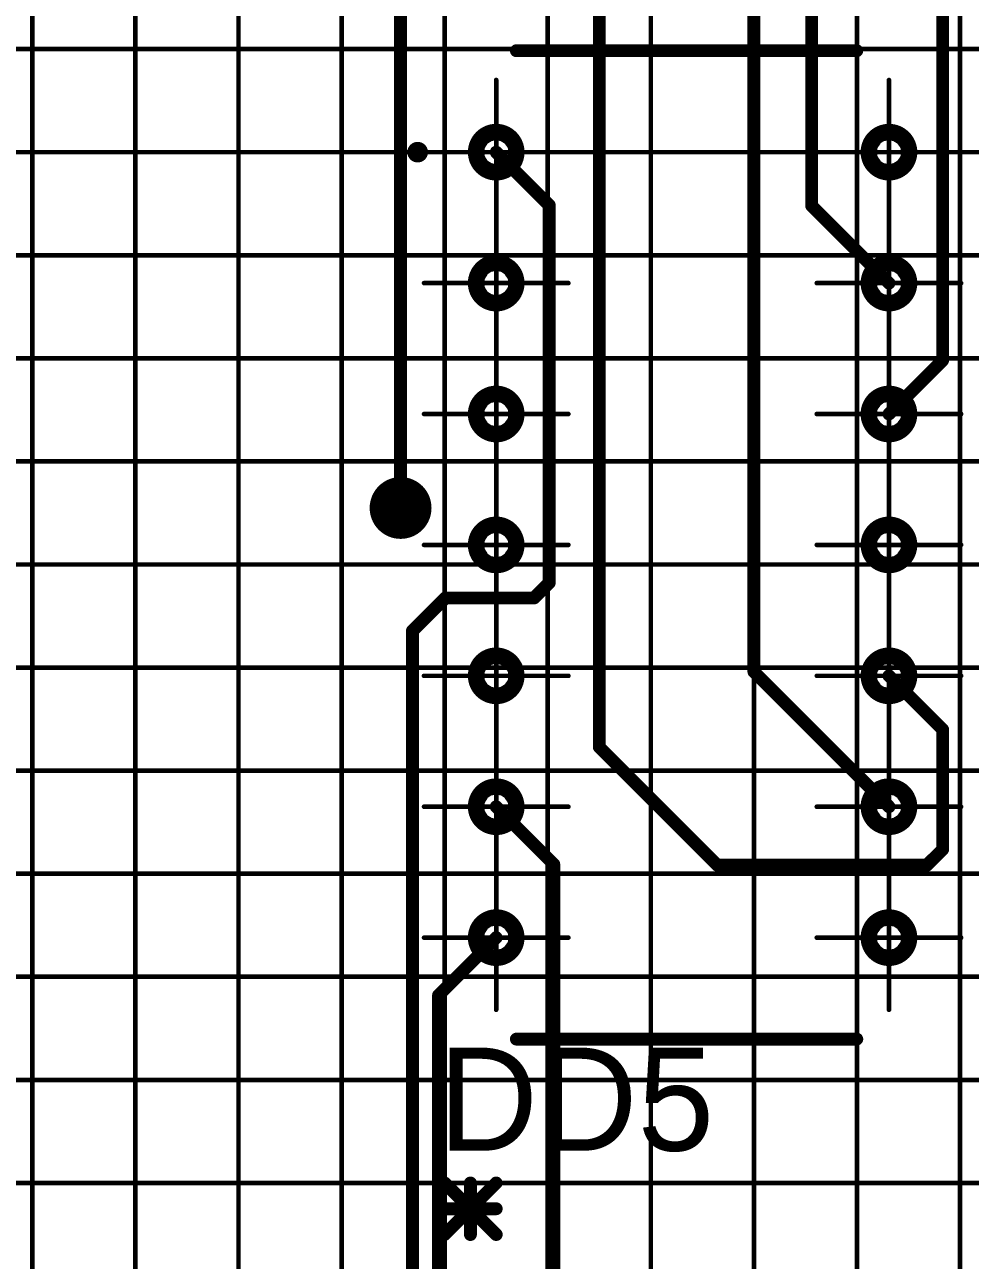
# Model space of a CAD drawing. Header units: millimetres. Extents: x 0 to 841, y 0 to 2540.
# Drawn here: x 76.7 to 113.4, y 2324 to 2371.95 of the extents above; entities that cross this region are included whole.
import ezdxf

# ---------------------------------------------------------------- set-up
doc = ezdxf.new("R2010")
doc.units = ezdxf.units.MM
for name, color, linetype in [('Mechanical11', 56, 'Continuous'), ('Mechanical12', 56, 'Continuous'), ('Mechanical7', 56, 'Continuous'), ('Mechanical9', 56, 'Continuous')]:
    doc.layers.add(name, color=color, linetype=linetype)

# ---------------------------------------------------------------- blocks, each defined once
blk = doc.blocks.new('BOASVIEW______T___O_______2_1_33_1_B_1')
at = {"layer": 'Mechanical12', "const_width": 0.5}
for points in [[(22.783, 119.937), (35.991, 119.937)], [(22.783, 81.583), (35.991, 81.583)], [(20, 76), (22, 74)], [(20, 74), (22, 76)], [(21, 74), (21, 76)], [(20, 75), (22, 75)]]:
    blk.add_lwpolyline(points, dxfattribs=at)
at = {"layer": 'Mechanical12'}
for points, const_width in [([(22.658, 119.937, 1), (22.908, 119.937, 1)], 0.25), ([(35.866, 119.937, 1), (36.116, 119.937, 1)], 0.25), ([(22.8, 116, 1), (21.2, 116, 1)], 0.6), ([(38.04, 116, 1), (36.44, 116, 1)], 0.6), ([(19.152, 116, 1), (18.752, 116, 1)], 0.4), ([(18.652, 116, 1), (18.852, 116, 1)], 0.2), ([(19.052, 116, 1), (19.252, 116, 1)], 0.2), ([(21.05, 116, 1), (21.35, 116, 1)], 0.3), ([(22.65, 116, 1), (22.95, 116, 1)], 0.3), ([(36.29, 116, 1), (36.59, 116, 1)], 0.3), ([(37.89, 116, 1), (38.19, 116, 1)], 0.3), ([(22.8, 110.92, 1), (21.2, 110.92, 1)], 0.6), ([(38.04, 110.92, 1), (36.44, 110.92, 1)], 0.6), ([(21.05, 110.92, 1), (21.35, 110.92, 1)], 0.3), ([(22.65, 110.92, 1), (22.95, 110.92, 1)], 0.3), ([(36.29, 110.92, 1), (36.59, 110.92, 1)], 0.3), ([(37.89, 110.92, 1), (38.19, 110.92, 1)], 0.3), ([(22.8, 105.84, 1), (21.2, 105.84, 1)], 0.6), ([(38.04, 105.84, 1), (36.44, 105.84, 1)], 0.6), ([(21.05, 105.84, 1), (21.35, 105.84, 1)], 0.3), ([(22.65, 105.84, 1), (22.95, 105.84, 1)], 0.3), ([(36.29, 105.84, 1), (36.59, 105.84, 1)], 0.3), ([(37.89, 105.84, 1), (38.19, 105.84, 1)], 0.3), ([(22.8, 100.76, 1), (21.2, 100.76, 1)], 0.6), ([(38.04, 100.76, 1), (36.44, 100.76, 1)], 0.6), ([(21.05, 100.76, 1), (21.35, 100.76, 1)], 0.3), ([(22.65, 100.76, 1), (22.95, 100.76, 1)], 0.3), ([(36.29, 100.76, 1), (36.59, 100.76, 1)], 0.3), ([(37.89, 100.76, 1), (38.19, 100.76, 1)], 0.3), ([(22.8, 95.68, 1), (21.2, 95.68, 1)], 0.6), ([(38.04, 95.68, 1), (36.44, 95.68, 1)], 0.6), ([(21.05, 95.68, 1), (21.35, 95.68, 1)], 0.3), ([(22.65, 95.68, 1), (22.95, 95.68, 1)], 0.3), ([(36.29, 95.68, 1), (36.59, 95.68, 1)], 0.3), ([(37.89, 95.68, 1), (38.19, 95.68, 1)], 0.3), ([(22.8, 90.6, 1), (21.2, 90.6, 1)], 0.6), ([(38.04, 90.6, 1), (36.44, 90.6, 1)], 0.6), ([(21.05, 90.6, 1), (21.35, 90.6, 1)], 0.3), ([(22.65, 90.6, 1), (22.95, 90.6, 1)], 0.3), ([(36.29, 90.6, 1), (36.59, 90.6, 1)], 0.3), ([(37.89, 90.6, 1), (38.19, 90.6, 1)], 0.3), ([(22.8, 85.52, 1), (21.2, 85.52, 1)], 0.6), ([(38.04, 85.52, 1), (36.44, 85.52, 1)], 0.6), ([(21.05, 85.52, 1), (21.35, 85.52, 1)], 0.3), ([(22.65, 85.52, 1), (22.95, 85.52, 1)], 0.3), ([(36.29, 85.52, 1), (36.59, 85.52, 1)], 0.3), ([(37.89, 85.52, 1), (38.19, 85.52, 1)], 0.3), ([(22.658, 81.583, 1), (22.908, 81.583, 1)], 0.25), ([(35.866, 81.583, 1), (36.116, 81.583, 1)], 0.25), ([(19.875, 76, 1), (20.125, 76, 1)], 0.25), ([(20.875, 76, 1), (21.125, 76, 1)], 0.25), ([(21.875, 76, 1), (22.125, 76, 1)], 0.25), ([(19.875, 75, 1), (20.125, 75, 1)], 0.25), ([(21.875, 75, 1), (22.125, 75, 1)], 0.25), ([(19.875, 74, 1), (20.125, 74, 1)], 0.25), ([(20.875, 74, 1), (21.125, 74, 1)], 0.25), ([(21.875, 74, 1), (22.125, 74, 1)], 0.25)]:
    blk.add_lwpolyline(points, format="xyb", close=True, dxfattribs=dict(at, const_width=const_width))
at = {"layer": 'Mechanical7', "const_width": 0.18}
for points in [[(22, 113.2), (22, 118.8)], [(37.24, 113.2), (37.24, 118.8)], [(19.2, 116), (24.8, 116)], [(34.44, 116), (40.04, 116)], [(22, 108.12), (22, 113.72)], [(37.24, 108.12), (37.24, 113.72)], [(19.2, 110.92), (24.8, 110.92)], [(34.44, 110.92), (40.04, 110.92)], [(22, 103.04), (22, 108.64)], [(37.24, 103.04), (37.24, 108.64)], [(19.2, 105.84), (24.8, 105.84)], [(34.44, 105.84), (40.04, 105.84)], [(22, 97.96), (22, 103.56)], [(37.24, 97.96), (37.24, 103.56)], [(19.2, 100.76), (24.8, 100.76)], [(34.44, 100.76), (40.04, 100.76)], [(22, 92.88), (22, 98.48)], [(37.24, 92.88), (37.24, 98.48)], [(19.2, 95.68), (24.8, 95.68)], [(34.44, 95.68), (40.04, 95.68)], [(22, 87.8), (22, 93.4)], [(37.24, 87.8), (37.24, 93.4)], [(19.2, 90.6), (24.8, 90.6)], [(34.44, 90.6), (40.04, 90.6)], [(22, 82.72), (22, 88.32)], [(37.24, 82.72), (37.24, 88.32)], [(19.2, 85.52), (24.8, 85.52)], [(34.44, 85.52), (40.04, 85.52)]]:
    blk.add_lwpolyline(points, dxfattribs=at)
at = {"layer": 'Mechanical7', "const_width": 0.09}
for points in [[(21.955, 118.8, 1), (22.045, 118.8, 1)], [(37.195, 118.8, 1), (37.285, 118.8, 1)], [(19.155, 116, 1), (19.245, 116, 1)], [(24.755, 116, 1), (24.845, 116, 1)], [(34.395, 116, 1), (34.485, 116, 1)], [(39.995, 116, 1), (40.085, 116, 1)], [(21.955, 113.72, 1), (22.045, 113.72, 1)], [(37.195, 113.72, 1), (37.285, 113.72, 1)], [(21.955, 113.2, 1), (22.045, 113.2, 1)], [(37.195, 113.2, 1), (37.285, 113.2, 1)], [(19.155, 110.92, 1), (19.245, 110.92, 1)], [(24.755, 110.92, 1), (24.845, 110.92, 1)], [(34.395, 110.92, 1), (34.485, 110.92, 1)], [(39.995, 110.92, 1), (40.085, 110.92, 1)], [(21.955, 108.64, 1), (22.045, 108.64, 1)], [(37.195, 108.64, 1), (37.285, 108.64, 1)], [(21.955, 108.12, 1), (22.045, 108.12, 1)], [(37.195, 108.12, 1), (37.285, 108.12, 1)], [(19.155, 105.84, 1), (19.245, 105.84, 1)], [(24.755, 105.84, 1), (24.845, 105.84, 1)], [(34.395, 105.84, 1), (34.485, 105.84, 1)], [(39.995, 105.84, 1), (40.085, 105.84, 1)], [(21.955, 103.56, 1), (22.045, 103.56, 1)], [(37.195, 103.56, 1), (37.285, 103.56, 1)], [(21.955, 103.04, 1), (22.045, 103.04, 1)], [(37.195, 103.04, 1), (37.285, 103.04, 1)], [(19.155, 100.76, 1), (19.245, 100.76, 1)], [(24.755, 100.76, 1), (24.845, 100.76, 1)], [(34.395, 100.76, 1), (34.485, 100.76, 1)], [(39.995, 100.76, 1), (40.085, 100.76, 1)], [(21.955, 98.48, 1), (22.045, 98.48, 1)], [(37.195, 98.48, 1), (37.285, 98.48, 1)], [(21.955, 97.96, 1), (22.045, 97.96, 1)], [(37.195, 97.96, 1), (37.285, 97.96, 1)], [(19.155, 95.68, 1), (19.245, 95.68, 1)], [(24.755, 95.68, 1), (24.845, 95.68, 1)], [(34.395, 95.68, 1), (34.485, 95.68, 1)], [(39.995, 95.68, 1), (40.085, 95.68, 1)], [(21.955, 93.4, 1), (22.045, 93.4, 1)], [(37.195, 93.4, 1), (37.285, 93.4, 1)], [(21.955, 92.88, 1), (22.045, 92.88, 1)], [(37.195, 92.88, 1), (37.285, 92.88, 1)], [(19.155, 90.6, 1), (19.245, 90.6, 1)], [(24.755, 90.6, 1), (24.845, 90.6, 1)], [(34.395, 90.6, 1), (34.485, 90.6, 1)], [(39.995, 90.6, 1), (40.085, 90.6, 1)], [(21.955, 88.32, 1), (22.045, 88.32, 1)], [(37.195, 88.32, 1), (37.285, 88.32, 1)], [(21.955, 87.8, 1), (22.045, 87.8, 1)], [(37.195, 87.8, 1), (37.285, 87.8, 1)], [(19.155, 85.52, 1), (19.245, 85.52, 1)], [(24.755, 85.52, 1), (24.845, 85.52, 1)], [(34.395, 85.52, 1), (34.485, 85.52, 1)], [(39.995, 85.52, 1), (40.085, 85.52, 1)], [(21.955, 82.72, 1), (22.045, 82.72, 1)], [(37.195, 82.72, 1), (37.285, 82.72, 1)]]:
    blk.add_lwpolyline(points, format="xyb", close=True, dxfattribs=at)
at = {"layer": 'Mechanical7'}
blk.add_text('DD5', height=4, dxfattribs=at).set_placement((19.758, 77.254))
blk = doc.blocks.new('BOASVIEW______T___L_____2_1_1_1_B_4')
at = {"layer": 'Mechanical11'}
for p, q in [((21.805, 116.471), (22, 116.51)), ((22, 116.51), (22, 116)), ((37.045, 116.471), (37.24, 116.51)), ((37.24, 116.51), (37.24, 116)), ((21.49, 116), (21.529, 116.195)), ((21.529, 116.195), (21.64, 116.361)), ((21.64, 116.361), (21.805, 116.471)), ((36.73, 116), (36.769, 116.195)), ((36.769, 116.195), (36.88, 116.361)), ((36.88, 116.361), (37.045, 116.471)), ((22, 116), (21.49, 116)), ((22, 116), (22.51, 116)), ((22, 115.49), (22, 116)), ((22.361, 115.64), (22.195, 115.529)), ((22.471, 115.805), (22.361, 115.64)), ((22.51, 116), (22.471, 115.805)), ((37.24, 116), (36.73, 116)), ((37.24, 116), (37.75, 116)), ((37.24, 115.49), (37.24, 116)), ((37.601, 115.64), (37.435, 115.529)), ((37.711, 115.805), (37.601, 115.64)), ((37.75, 116), (37.711, 115.805)), ((22.195, 115.529), (22, 115.49)), ((37.435, 115.529), (37.24, 115.49)), ((21.529, 111.115), (21.64, 111.281)), ((21.64, 111.281), (21.805, 111.391)), ((21.805, 111.391), (22, 111.43)), ((22, 111.43), (22, 110.92)), ((36.769, 111.115), (36.88, 111.281)), ((36.88, 111.281), (37.045, 111.391)), ((37.045, 111.391), (37.24, 111.43)), ((37.24, 111.43), (37.24, 110.92)), ((21.49, 110.92), (21.529, 111.115)), ((22, 110.92), (21.49, 110.92)), ((22, 110.92), (22.51, 110.92)), ((22, 110.41), (22, 110.92)), ((22.51, 110.92), (22.471, 110.725)), ((36.73, 110.92), (36.769, 111.115)), ((37.24, 110.92), (36.73, 110.92)), ((37.24, 110.92), (37.75, 110.92)), ((37.24, 110.41), (37.24, 110.92)), ((37.75, 110.92), (37.711, 110.725)), ((22.195, 110.449), (22, 110.41)), ((22.361, 110.56), (22.195, 110.449)), ((22.471, 110.725), (22.361, 110.56)), ((37.435, 110.449), (37.24, 110.41)), ((37.601, 110.56), (37.435, 110.449)), ((37.711, 110.725), (37.601, 110.56)), ((21.49, 105.84), (21.529, 106.035)), ((21.529, 106.035), (21.64, 106.201)), ((21.64, 106.201), (21.805, 106.311)), ((21.805, 106.311), (22, 106.35)), ((22, 106.35), (22, 105.84)), ((36.73, 105.84), (36.769, 106.035)), ((36.769, 106.035), (36.88, 106.201)), ((36.88, 106.201), (37.045, 106.311)), ((37.045, 106.311), (37.24, 106.35)), ((37.24, 106.35), (37.24, 105.84)), ((22, 105.84), (21.49, 105.84)), ((22, 105.84), (22.51, 105.84)), ((22, 105.33), (22, 105.84)), ((22.471, 105.645), (22.361, 105.48)), ((22.51, 105.84), (22.471, 105.645)), ((37.24, 105.84), (36.73, 105.84)), ((37.24, 105.84), (37.75, 105.84)), ((37.24, 105.33), (37.24, 105.84)), ((37.711, 105.645), (37.601, 105.48)), ((37.75, 105.84), (37.711, 105.645)), ((22.195, 105.369), (22, 105.33)), ((22.361, 105.48), (22.195, 105.369)), ((37.435, 105.369), (37.24, 105.33)), ((37.601, 105.48), (37.435, 105.369)), ((21.64, 101.121), (21.805, 101.231)), ((21.805, 101.231), (22, 101.27)), ((22, 101.27), (22, 100.76)), ((36.88, 101.121), (37.045, 101.231)), ((37.045, 101.231), (37.24, 101.27)), ((37.24, 101.27), (37.24, 100.76)), ((21.49, 100.76), (21.529, 100.955)), ((22, 100.76), (21.49, 100.76)), ((21.529, 100.955), (21.64, 101.121)), ((22, 100.76), (22.51, 100.76)), ((22, 100.25), (22, 100.76)), ((22.51, 100.76), (22.471, 100.565)), ((36.73, 100.76), (36.769, 100.955)), ((37.24, 100.76), (36.73, 100.76)), ((36.769, 100.955), (36.88, 101.121)), ((37.24, 100.76), (37.75, 100.76)), ((37.24, 100.25), (37.24, 100.76)), ((37.75, 100.76), (37.711, 100.565)), ((22.195, 100.289), (22, 100.25)), ((22.361, 100.4), (22.195, 100.289)), ((22.471, 100.565), (22.361, 100.4)), ((37.435, 100.289), (37.24, 100.25)), ((37.601, 100.4), (37.435, 100.289)), ((37.711, 100.565), (37.601, 100.4)), ((21.529, 95.875), (21.64, 96.041)), ((21.64, 96.041), (21.805, 96.151)), ((21.805, 96.151), (22, 96.19)), ((22, 96.19), (22, 95.68)), ((36.769, 95.875), (36.88, 96.041)), ((36.88, 96.041), (37.045, 96.151)), ((37.045, 96.151), (37.24, 96.19)), ((37.24, 96.19), (37.24, 95.68)), ((21.49, 95.68), (21.529, 95.875)), ((22, 95.68), (21.49, 95.68)), ((22, 95.68), (22.51, 95.68)), ((22, 95.17), (22, 95.68)), ((22.471, 95.485), (22.361, 95.32)), ((22.51, 95.68), (22.471, 95.485)), ((36.73, 95.68), (36.769, 95.875)), ((37.24, 95.68), (36.73, 95.68)), ((37.24, 95.68), (37.75, 95.68)), ((37.24, 95.17), (37.24, 95.68)), ((37.711, 95.485), (37.601, 95.32)), ((37.75, 95.68), (37.711, 95.485)), ((22.195, 95.209), (22, 95.17)), ((22.361, 95.32), (22.195, 95.209)), ((37.435, 95.209), (37.24, 95.17)), ((37.601, 95.32), (37.435, 95.209)), ((21.805, 91.071), (22, 91.11)), ((22, 91.11), (22, 90.6)), ((37.045, 91.071), (37.24, 91.11)), ((37.24, 91.11), (37.24, 90.6)), ((21.49, 90.6), (21.529, 90.795)), ((21.529, 90.795), (21.64, 90.961)), ((21.64, 90.961), (21.805, 91.071)), ((36.73, 90.6), (36.769, 90.795)), ((36.769, 90.795), (36.88, 90.961)), ((36.88, 90.961), (37.045, 91.071)), ((22, 90.6), (21.49, 90.6)), ((22, 90.6), (22.51, 90.6)), ((22, 90.09), (22, 90.6)), ((22.361, 90.24), (22.195, 90.129)), ((22.471, 90.405), (22.361, 90.24)), ((22.51, 90.6), (22.471, 90.405)), ((37.24, 90.6), (36.73, 90.6)), ((37.24, 90.6), (37.75, 90.6)), ((37.24, 90.09), (37.24, 90.6)), ((37.601, 90.24), (37.435, 90.129)), ((37.711, 90.405), (37.601, 90.24)), ((37.75, 90.6), (37.711, 90.405)), ((22.195, 90.129), (22, 90.09)), ((37.435, 90.129), (37.24, 90.09)), ((21.529, 85.715), (21.64, 85.881)), ((21.64, 85.881), (21.805, 85.991)), ((21.805, 85.991), (22, 86.03)), ((22, 86.03), (22, 85.52)), ((36.769, 85.715), (36.88, 85.881)), ((36.88, 85.881), (37.045, 85.991)), ((37.045, 85.991), (37.24, 86.03)), ((37.24, 86.03), (37.24, 85.52)), ((21.49, 85.52), (21.529, 85.715)), ((22, 85.52), (21.49, 85.52)), ((22, 85.52), (22.51, 85.52)), ((22, 85.01), (22, 85.52)), ((22.51, 85.52), (22.471, 85.325)), ((36.73, 85.52), (36.769, 85.715)), ((37.24, 85.52), (36.73, 85.52)), ((37.24, 85.52), (37.75, 85.52)), ((37.24, 85.01), (37.24, 85.52)), ((37.75, 85.52), (37.711, 85.325)), ((22.195, 85.049), (22, 85.01)), ((22.361, 85.16), (22.195, 85.049)), ((22.471, 85.325), (22.361, 85.16)), ((37.435, 85.049), (37.24, 85.01)), ((37.601, 85.16), (37.435, 85.049)), ((37.711, 85.325), (37.601, 85.16))]:
    blk.add_line(p, q, dxfattribs=at)
for points, const_width in [([(18.64, 102.194, 1), (17.94, 102.194, 1)], 0.7), ([(17.765, 102.194, 1), (18.115, 102.194, 1)], 0.35), ([(18.465, 102.194, 1), (18.815, 102.194, 1)], 0.35)]:
    blk.add_lwpolyline(points, format="xyb", close=True, dxfattribs=dict(at, const_width=const_width))
at = {"layer": 'Mechanical12'}
for p, q in [((22, 116), (22, 116.51)), ((22, 116.51), (22.195, 116.471)), ((37.24, 116), (37.24, 116.51)), ((37.24, 116.51), (37.435, 116.471)), ((22.195, 116.471), (22.361, 116.361)), ((22.361, 116.361), (22.471, 116.195)), ((22.471, 116.195), (22.51, 116)), ((37.435, 116.471), (37.601, 116.361)), ((37.601, 116.361), (37.711, 116.195)), ((37.711, 116.195), (37.75, 116)), ((21.49, 116), (22, 116)), ((21.529, 115.805), (21.49, 116)), ((21.64, 115.64), (21.529, 115.805)), ((21.805, 115.529), (21.64, 115.64)), ((22, 116), (22, 115.49)), ((22.51, 116), (22, 116)), ((36.73, 116), (37.24, 116)), ((36.769, 115.805), (36.73, 116)), ((36.88, 115.64), (36.769, 115.805)), ((37.045, 115.529), (36.88, 115.64)), ((37.24, 116), (37.24, 115.49)), ((37.75, 116), (37.24, 116)), ((22, 115.49), (21.805, 115.529)), ((37.24, 115.49), (37.045, 115.529)), ((22, 110.92), (22, 111.43)), ((22, 111.43), (22.195, 111.391)), ((22.195, 111.391), (22.361, 111.281)), ((22.361, 111.281), (22.471, 111.115)), ((37.24, 110.92), (37.24, 111.43)), ((37.24, 111.43), (37.435, 111.391)), ((37.435, 111.391), (37.601, 111.281)), ((37.601, 111.281), (37.711, 111.115)), ((21.49, 110.92), (22, 110.92)), ((21.529, 110.725), (21.49, 110.92)), ((22, 110.92), (22, 110.41)), ((22.51, 110.92), (22, 110.92)), ((22.471, 111.115), (22.51, 110.92)), ((36.73, 110.92), (37.24, 110.92)), ((36.769, 110.725), (36.73, 110.92)), ((37.24, 110.92), (37.24, 110.41)), ((37.75, 110.92), (37.24, 110.92)), ((37.711, 111.115), (37.75, 110.92)), ((21.64, 110.56), (21.529, 110.725)), ((21.805, 110.449), (21.64, 110.56)), ((22, 110.41), (21.805, 110.449)), ((36.88, 110.56), (36.769, 110.725)), ((37.045, 110.449), (36.88, 110.56)), ((37.24, 110.41), (37.045, 110.449)), ((22, 105.84), (22, 106.35)), ((22, 106.35), (22.195, 106.311)), ((22.195, 106.311), (22.361, 106.201)), ((22.361, 106.201), (22.471, 106.035)), ((22.471, 106.035), (22.51, 105.84)), ((37.24, 105.84), (37.24, 106.35)), ((37.24, 106.35), (37.435, 106.311)), ((37.435, 106.311), (37.601, 106.201)), ((37.601, 106.201), (37.711, 106.035)), ((37.711, 106.035), (37.75, 105.84)), ((21.49, 105.84), (22, 105.84)), ((21.529, 105.645), (21.49, 105.84)), ((21.64, 105.48), (21.529, 105.645)), ((22, 105.84), (22, 105.33)), ((22.51, 105.84), (22, 105.84)), ((36.73, 105.84), (37.24, 105.84)), ((36.769, 105.645), (36.73, 105.84)), ((36.88, 105.48), (36.769, 105.645)), ((37.24, 105.84), (37.24, 105.33)), ((37.75, 105.84), (37.24, 105.84)), ((21.805, 105.369), (21.64, 105.48)), ((22, 105.33), (21.805, 105.369)), ((37.045, 105.369), (36.88, 105.48)), ((37.24, 105.33), (37.045, 105.369)), ((22, 100.76), (22, 101.27)), ((22, 101.27), (22.195, 101.231)), ((22.195, 101.231), (22.361, 101.121)), ((37.24, 100.76), (37.24, 101.27)), ((37.24, 101.27), (37.435, 101.231)), ((37.435, 101.231), (37.601, 101.121)), ((21.49, 100.76), (22, 100.76)), ((21.529, 100.565), (21.49, 100.76)), ((22, 100.76), (22, 100.25)), ((22.51, 100.76), (22, 100.76)), ((22.361, 101.121), (22.471, 100.955)), ((22.471, 100.955), (22.51, 100.76)), ((36.73, 100.76), (37.24, 100.76)), ((36.769, 100.565), (36.73, 100.76)), ((37.24, 100.76), (37.24, 100.25)), ((37.75, 100.76), (37.24, 100.76)), ((37.601, 101.121), (37.711, 100.955)), ((37.711, 100.955), (37.75, 100.76)), ((21.64, 100.4), (21.529, 100.565)), ((21.805, 100.289), (21.64, 100.4)), ((22, 100.25), (21.805, 100.289)), ((36.88, 100.4), (36.769, 100.565)), ((37.045, 100.289), (36.88, 100.4)), ((37.24, 100.25), (37.045, 100.289)), ((22, 95.68), (22, 96.19)), ((22, 96.19), (22.195, 96.151)), ((22.195, 96.151), (22.361, 96.041)), ((22.361, 96.041), (22.471, 95.875)), ((37.24, 95.68), (37.24, 96.19)), ((37.24, 96.19), (37.435, 96.151)), ((37.435, 96.151), (37.601, 96.041)), ((37.601, 96.041), (37.711, 95.875)), ((21.49, 95.68), (22, 95.68)), ((21.529, 95.485), (21.49, 95.68)), ((21.64, 95.32), (21.529, 95.485)), ((22, 95.68), (22, 95.17)), ((22.51, 95.68), (22, 95.68)), ((22.471, 95.875), (22.51, 95.68)), ((36.73, 95.68), (37.24, 95.68)), ((36.769, 95.485), (36.73, 95.68)), ((36.88, 95.32), (36.769, 95.485)), ((37.24, 95.68), (37.24, 95.17)), ((37.75, 95.68), (37.24, 95.68)), ((37.711, 95.875), (37.75, 95.68)), ((21.805, 95.209), (21.64, 95.32)), ((22, 95.17), (21.805, 95.209)), ((37.045, 95.209), (36.88, 95.32)), ((37.24, 95.17), (37.045, 95.209)), ((22, 90.6), (22, 91.11)), ((22, 91.11), (22.195, 91.071)), ((37.24, 90.6), (37.24, 91.11)), ((37.24, 91.11), (37.435, 91.071)), ((22.195, 91.071), (22.361, 90.961)), ((22.361, 90.961), (22.471, 90.795)), ((22.471, 90.795), (22.51, 90.6)), ((37.435, 91.071), (37.601, 90.961)), ((37.601, 90.961), (37.711, 90.795)), ((37.711, 90.795), (37.75, 90.6)), ((21.49, 90.6), (22, 90.6)), ((21.529, 90.405), (21.49, 90.6)), ((21.64, 90.24), (21.529, 90.405)), ((21.805, 90.129), (21.64, 90.24)), ((22, 90.6), (22, 90.09)), ((22.51, 90.6), (22, 90.6)), ((36.73, 90.6), (37.24, 90.6)), ((36.769, 90.405), (36.73, 90.6)), ((36.88, 90.24), (36.769, 90.405)), ((37.045, 90.129), (36.88, 90.24)), ((37.24, 90.6), (37.24, 90.09)), ((37.75, 90.6), (37.24, 90.6)), ((22, 90.09), (21.805, 90.129)), ((37.24, 90.09), (37.045, 90.129)), ((22, 85.52), (22, 86.03)), ((22, 86.03), (22.195, 85.991)), ((22.195, 85.991), (22.361, 85.881)), ((22.361, 85.881), (22.471, 85.715)), ((37.24, 85.52), (37.24, 86.03)), ((37.24, 86.03), (37.435, 85.991)), ((37.435, 85.991), (37.601, 85.881)), ((37.601, 85.881), (37.711, 85.715)), ((21.49, 85.52), (22, 85.52)), ((21.529, 85.325), (21.49, 85.52)), ((22, 85.52), (22, 85.01)), ((22.51, 85.52), (22, 85.52)), ((22.471, 85.715), (22.51, 85.52)), ((36.73, 85.52), (37.24, 85.52)), ((36.769, 85.325), (36.73, 85.52)), ((37.24, 85.52), (37.24, 85.01)), ((37.75, 85.52), (37.24, 85.52)), ((37.711, 85.715), (37.75, 85.52)), ((21.64, 85.16), (21.529, 85.325)), ((21.805, 85.049), (21.64, 85.16)), ((22, 85.01), (21.805, 85.049)), ((36.88, 85.16), (36.769, 85.325)), ((37.045, 85.049), (36.88, 85.16)), ((37.24, 85.01), (37.045, 85.049))]:
    blk.add_line(p, q, dxfattribs=at)
at = {"layer": 'Mechanical12', "const_width": 0.5}
for points in [[(39.322, 107.922), (39.322, 142.608)], [(34.242, 113.918), (34.242, 135.067)], [(26, 92.915), (26, 130.608)], [(32, 95.84), (32, 130.608)], [(18.29, 102.194), (18.29, 123.332)], [(22, 116), (24.058, 113.942)], [(24.058, 99.288), (24.058, 113.942)], [(34.242, 113.918), (37.24, 110.92)], [(37.24, 105.84), (39.322, 107.922)], [(23.472, 98.702), (24.058, 99.288)], [(18.748, 97.424), (20.026, 98.702)], [(20.026, 98.702), (23.472, 98.702)], [(18.748, 43.852), (18.748, 97.424)], [(32, 95.84), (37.24, 90.6)], [(37.24, 95.68), (39.322, 93.598)], [(39.322, 88.94), (39.322, 93.598)], [(26, 92.915), (30.584, 88.331)], [(22, 90.6), (24.234, 88.366)], [(38.712, 88.331), (39.322, 88.94)], [(24.234, 22.514), (24.234, 88.366)], [(30.584, 88.331), (38.712, 88.331)], [(19.764, 83.284), (22, 85.52)], [(19.764, 52.996), (19.764, 83.284)]]:
    blk.add_lwpolyline(points, dxfattribs=at)
at = {"layer": 'Mechanical12'}
for points, const_width in [([(22.8, 116, 1), (21.2, 116, 1)], 0.6), ([(38.04, 116, 1), (36.44, 116, 1)], 0.6), ([(21.05, 116, 1), (21.35, 116, 1)], 0.3), ([(21.875, 116, 1), (22.125, 116, 1)], 0.25), ([(22.65, 116, 1), (22.95, 116, 1)], 0.3), ([(36.29, 116, 1), (36.59, 116, 1)], 0.3), ([(37.89, 116, 1), (38.19, 116, 1)], 0.3), ([(23.933, 113.942, 1), (24.183, 113.942, 1)], 0.25), ([(23.933, 113.942, 1), (24.183, 113.942, 1)], 0.25), ([(34.117, 113.918, 1), (34.367, 113.918, 1)], 0.25), ([(34.117, 113.918, 1), (34.367, 113.918, 1)], 0.25), ([(22.8, 110.92, 1), (21.2, 110.92, 1)], 0.6), ([(38.04, 110.92, 1), (36.44, 110.92, 1)], 0.6), ([(21.05, 110.92, 1), (21.35, 110.92, 1)], 0.3), ([(22.65, 110.92, 1), (22.95, 110.92, 1)], 0.3), ([(36.29, 110.92, 1), (36.59, 110.92, 1)], 0.3), ([(37.115, 110.92, 1), (37.365, 110.92, 1)], 0.25), ([(37.89, 110.92, 1), (38.19, 110.92, 1)], 0.3), ([(39.197, 107.922, 1), (39.447, 107.922, 1)], 0.25), ([(39.197, 107.922, 1), (39.447, 107.922, 1)], 0.25), ([(22.8, 105.84, 1), (21.2, 105.84, 1)], 0.6), ([(38.04, 105.84, 1), (36.44, 105.84, 1)], 0.6), ([(21.05, 105.84, 1), (21.35, 105.84, 1)], 0.3), ([(22.65, 105.84, 1), (22.95, 105.84, 1)], 0.3), ([(36.29, 105.84, 1), (36.59, 105.84, 1)], 0.3), ([(37.115, 105.84, 1), (37.365, 105.84, 1)], 0.25), ([(37.89, 105.84, 1), (38.19, 105.84, 1)], 0.3), ([(19.24, 102.194, 1), (17.34, 102.194, 1)], 0.5), ([(17.215, 102.194, 1), (17.465, 102.194, 1)], 0.25), ([(18.165, 102.194, 1), (18.415, 102.194, 1)], 0.25), ([(19.115, 102.194, 1), (19.365, 102.194, 1)], 0.25), ([(22.8, 100.76, 1), (21.2, 100.76, 1)], 0.6), ([(38.04, 100.76, 1), (36.44, 100.76, 1)], 0.6), ([(21.05, 100.76, 1), (21.35, 100.76, 1)], 0.3), ([(22.65, 100.76, 1), (22.95, 100.76, 1)], 0.3), ([(36.29, 100.76, 1), (36.59, 100.76, 1)], 0.3), ([(37.89, 100.76, 1), (38.19, 100.76, 1)], 0.3), ([(23.933, 99.288, 1), (24.183, 99.288, 1)], 0.25), ([(23.933, 99.288, 1), (24.183, 99.288, 1)], 0.25), ([(19.901, 98.702, 1), (20.151, 98.702, 1)], 0.25), ([(19.901, 98.702, 1), (20.151, 98.702, 1)], 0.25), ([(23.347, 98.702, 1), (23.597, 98.702, 1)], 0.25), ([(23.347, 98.702, 1), (23.597, 98.702, 1)], 0.25), ([(18.623, 97.424, 1), (18.873, 97.424, 1)], 0.25), ([(18.623, 97.424, 1), (18.873, 97.424, 1)], 0.25), ([(22.8, 95.68, 1), (21.2, 95.68, 1)], 0.6), ([(38.04, 95.68, 1), (36.44, 95.68, 1)], 0.6), ([(21.05, 95.68, 1), (21.35, 95.68, 1)], 0.3), ([(22.65, 95.68, 1), (22.95, 95.68, 1)], 0.3), ([(31.875, 95.84, 1), (32.125, 95.84, 1)], 0.25), ([(31.875, 95.84, 1), (32.125, 95.84, 1)], 0.25), ([(36.29, 95.68, 1), (36.59, 95.68, 1)], 0.3), ([(37.115, 95.68, 1), (37.365, 95.68, 1)], 0.25), ([(37.89, 95.68, 1), (38.19, 95.68, 1)], 0.3), ([(39.197, 93.598, 1), (39.447, 93.598, 1)], 0.25), ([(39.197, 93.598, 1), (39.447, 93.598, 1)], 0.25), ([(25.875, 92.915, 1), (26.125, 92.915, 1)], 0.25), ([(25.875, 92.915, 1), (26.125, 92.915, 1)], 0.25), ([(22.8, 90.6, 1), (21.2, 90.6, 1)], 0.6), ([(38.04, 90.6, 1), (36.44, 90.6, 1)], 0.6), ([(21.05, 90.6, 1), (21.35, 90.6, 1)], 0.3), ([(21.875, 90.6, 1), (22.125, 90.6, 1)], 0.25), ([(22.65, 90.6, 1), (22.95, 90.6, 1)], 0.3), ([(36.29, 90.6, 1), (36.59, 90.6, 1)], 0.3), ([(37.115, 90.6, 1), (37.365, 90.6, 1)], 0.25), ([(37.89, 90.6, 1), (38.19, 90.6, 1)], 0.3), ([(39.197, 88.94, 1), (39.447, 88.94, 1)], 0.25), ([(39.197, 88.94, 1), (39.447, 88.94, 1)], 0.25), ([(24.109, 88.366, 1), (24.359, 88.366, 1)], 0.25), ([(24.109, 88.366, 1), (24.359, 88.366, 1)], 0.25), ([(30.459, 88.331, 1), (30.709, 88.331, 1)], 0.25), ([(30.459, 88.331, 1), (30.709, 88.331, 1)], 0.25), ([(38.587, 88.331, 1), (38.837, 88.331, 1)], 0.25), ([(38.587, 88.331, 1), (38.837, 88.331, 1)], 0.25), ([(22.8, 85.52, 1), (21.2, 85.52, 1)], 0.6), ([(38.04, 85.52, 1), (36.44, 85.52, 1)], 0.6), ([(21.05, 85.52, 1), (21.35, 85.52, 1)], 0.3), ([(21.875, 85.52, 1), (22.125, 85.52, 1)], 0.25), ([(22.65, 85.52, 1), (22.95, 85.52, 1)], 0.3), ([(36.29, 85.52, 1), (36.59, 85.52, 1)], 0.3), ([(37.89, 85.52, 1), (38.19, 85.52, 1)], 0.3), ([(19.639, 83.284, 1), (19.889, 83.284, 1)], 0.25), ([(19.639, 83.284, 1), (19.889, 83.284, 1)], 0.25)]:
    blk.add_lwpolyline(points, format="xyb", close=True, dxfattribs=dict(at, const_width=const_width))
at = {"layer": 'Mechanical7', "const_width": 0.18}
for points in [[(22, 113.5), (22, 118.5)], [(37.24, 113.5), (37.24, 118.5)], [(19.5, 116), (24.5, 116)], [(34.74, 116), (39.74, 116)], [(22, 108.42), (22, 113.42)], [(37.24, 108.42), (37.24, 113.42)], [(19.5, 110.92), (24.5, 110.92)], [(34.74, 110.92), (39.74, 110.92)], [(22, 103.34), (22, 108.34)], [(37.24, 103.34), (37.24, 108.34)], [(19.5, 105.84), (24.5, 105.84)], [(34.74, 105.84), (39.74, 105.84)], [(22, 98.26), (22, 103.26)], [(37.24, 98.26), (37.24, 103.26)], [(19.5, 100.76), (24.5, 100.76)], [(34.74, 100.76), (39.74, 100.76)], [(22, 93.18), (22, 98.18)], [(37.24, 93.18), (37.24, 98.18)], [(19.5, 95.68), (24.5, 95.68)], [(34.74, 95.68), (39.74, 95.68)], [(22, 88.1), (22, 93.1)], [(37.24, 88.1), (37.24, 93.1)], [(19.5, 90.6), (24.5, 90.6)], [(34.74, 90.6), (39.74, 90.6)], [(22, 83.02), (22, 88.02)], [(37.24, 83.02), (37.24, 88.02)], [(19.5, 85.52), (24.5, 85.52)], [(34.74, 85.52), (39.74, 85.52)]]:
    blk.add_lwpolyline(points, dxfattribs=at)
at = {"layer": 'Mechanical7', "const_width": 0.09}
for points in [[(21.955, 118.5, 1), (22.045, 118.5, 1)], [(37.195, 118.5, 1), (37.285, 118.5, 1)], [(19.455, 116, 1), (19.545, 116, 1)], [(24.455, 116, 1), (24.545, 116, 1)], [(34.695, 116, 1), (34.785, 116, 1)], [(39.695, 116, 1), (39.785, 116, 1)], [(21.955, 113.5, 1), (22.045, 113.5, 1)], [(21.955, 113.42, 1), (22.045, 113.42, 1)], [(37.195, 113.5, 1), (37.285, 113.5, 1)], [(37.195, 113.42, 1), (37.285, 113.42, 1)], [(19.455, 110.92, 1), (19.545, 110.92, 1)], [(24.455, 110.92, 1), (24.545, 110.92, 1)], [(34.695, 110.92, 1), (34.785, 110.92, 1)], [(39.695, 110.92, 1), (39.785, 110.92, 1)], [(21.955, 108.42, 1), (22.045, 108.42, 1)], [(21.955, 108.34, 1), (22.045, 108.34, 1)], [(37.195, 108.42, 1), (37.285, 108.42, 1)], [(37.195, 108.34, 1), (37.285, 108.34, 1)], [(19.455, 105.84, 1), (19.545, 105.84, 1)], [(24.455, 105.84, 1), (24.545, 105.84, 1)], [(34.695, 105.84, 1), (34.785, 105.84, 1)], [(39.695, 105.84, 1), (39.785, 105.84, 1)], [(21.955, 103.34, 1), (22.045, 103.34, 1)], [(21.955, 103.26, 1), (22.045, 103.26, 1)], [(37.195, 103.34, 1), (37.285, 103.34, 1)], [(37.195, 103.26, 1), (37.285, 103.26, 1)], [(19.455, 100.76, 1), (19.545, 100.76, 1)], [(24.455, 100.76, 1), (24.545, 100.76, 1)], [(34.695, 100.76, 1), (34.785, 100.76, 1)], [(39.695, 100.76, 1), (39.785, 100.76, 1)], [(21.955, 98.26, 1), (22.045, 98.26, 1)], [(37.195, 98.26, 1), (37.285, 98.26, 1)], [(21.955, 98.18, 1), (22.045, 98.18, 1)], [(37.195, 98.18, 1), (37.285, 98.18, 1)], [(19.455, 95.68, 1), (19.545, 95.68, 1)], [(24.455, 95.68, 1), (24.545, 95.68, 1)], [(34.695, 95.68, 1), (34.785, 95.68, 1)], [(39.695, 95.68, 1), (39.785, 95.68, 1)], [(21.955, 93.18, 1), (22.045, 93.18, 1)], [(21.955, 93.1, 1), (22.045, 93.1, 1)], [(37.195, 93.18, 1), (37.285, 93.18, 1)], [(37.195, 93.1, 1), (37.285, 93.1, 1)], [(19.455, 90.6, 1), (19.545, 90.6, 1)], [(24.455, 90.6, 1), (24.545, 90.6, 1)], [(34.695, 90.6, 1), (34.785, 90.6, 1)], [(39.695, 90.6, 1), (39.785, 90.6, 1)], [(21.955, 88.1, 1), (22.045, 88.1, 1)], [(21.955, 88.02, 1), (22.045, 88.02, 1)], [(37.195, 88.1, 1), (37.285, 88.1, 1)], [(37.195, 88.02, 1), (37.285, 88.02, 1)], [(19.455, 85.52, 1), (19.545, 85.52, 1)], [(24.455, 85.52, 1), (24.545, 85.52, 1)], [(34.695, 85.52, 1), (34.785, 85.52, 1)], [(39.695, 85.52, 1), (39.785, 85.52, 1)], [(21.955, 83.02, 1), (22.045, 83.02, 1)], [(37.195, 83.02, 1), (37.285, 83.02, 1)]]:
    blk.add_lwpolyline(points, format="xyb", close=True, dxfattribs=at)
at = {"layer": 'Mechanical9', "const_width": 0.18}
for points in [[(4, 0), (4, 210)], [(8, 0), (8, 210)], [(12, 0), (12, 210)], [(16, 0), (16, 210)], [(20, 0), (20, 210)], [(24, 0), (24, 210)], [(28, 0), (28, 210)], [(32, 0), (32, 210)], [(36, 0), (36, 210)], [(40, 0), (40, 210)], [(0, 120), (320, 120)], [(0, 116), (320, 116)], [(0, 112), (320, 112)], [(0, 108), (320, 108)], [(0, 104), (320, 104)], [(0, 100), (320, 100)], [(0, 96), (320, 96)], [(0, 92), (320, 92)], [(0, 88), (320, 88)], [(0, 84), (320, 84)], [(0, 80), (320, 80)], [(0, 76), (320, 76)]]:
    blk.add_lwpolyline(points, dxfattribs=at)

msp = doc.modelspace()

# ---------------------------------------------------------------- block references
for name in ['BOASVIEW______T___L_____2_1_1_1_B_4', 'BOASVIEW______T___O_______2_1_33_1_B_1']:
    msp.add_blockref(name, (73, 2251))

doc.saveas('drawing.dxf')
